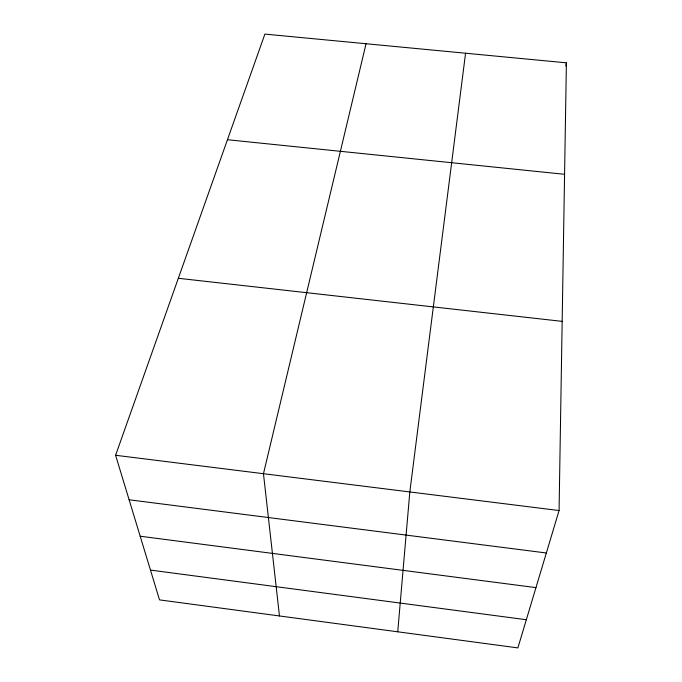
<?xml version="1.0" encoding="UTF-8"?>
<svg xmlns="http://www.w3.org/2000/svg" width="682" height="682" viewBox="0 0 682 682"><rect width="100%" height="100%" fill="white"/><g stroke="black" fill="none" stroke-linecap="round" stroke-linejoin="round"><path stroke-width="1.02" d="M559.069 510.545L566.401 62.829L264.889 34.1L115.599 455.278L159.52 599.887L517.885 647.9L559.069 510.545L115.599 455.278M397.734 631.805L409.822 491.944L465.567 53.222M565.813 65.932L566.401 62.829M366.055 43.742L263.465 473.709L279.458 615.957M227.447 139.725L564.577 174.302M178.334 278.29L562.164 321.367M129.12 499.778L546.35 552.983M140.185 536.222L535.958 587.62M150.475 570.084L526.333 619.725"/></g></svg>
